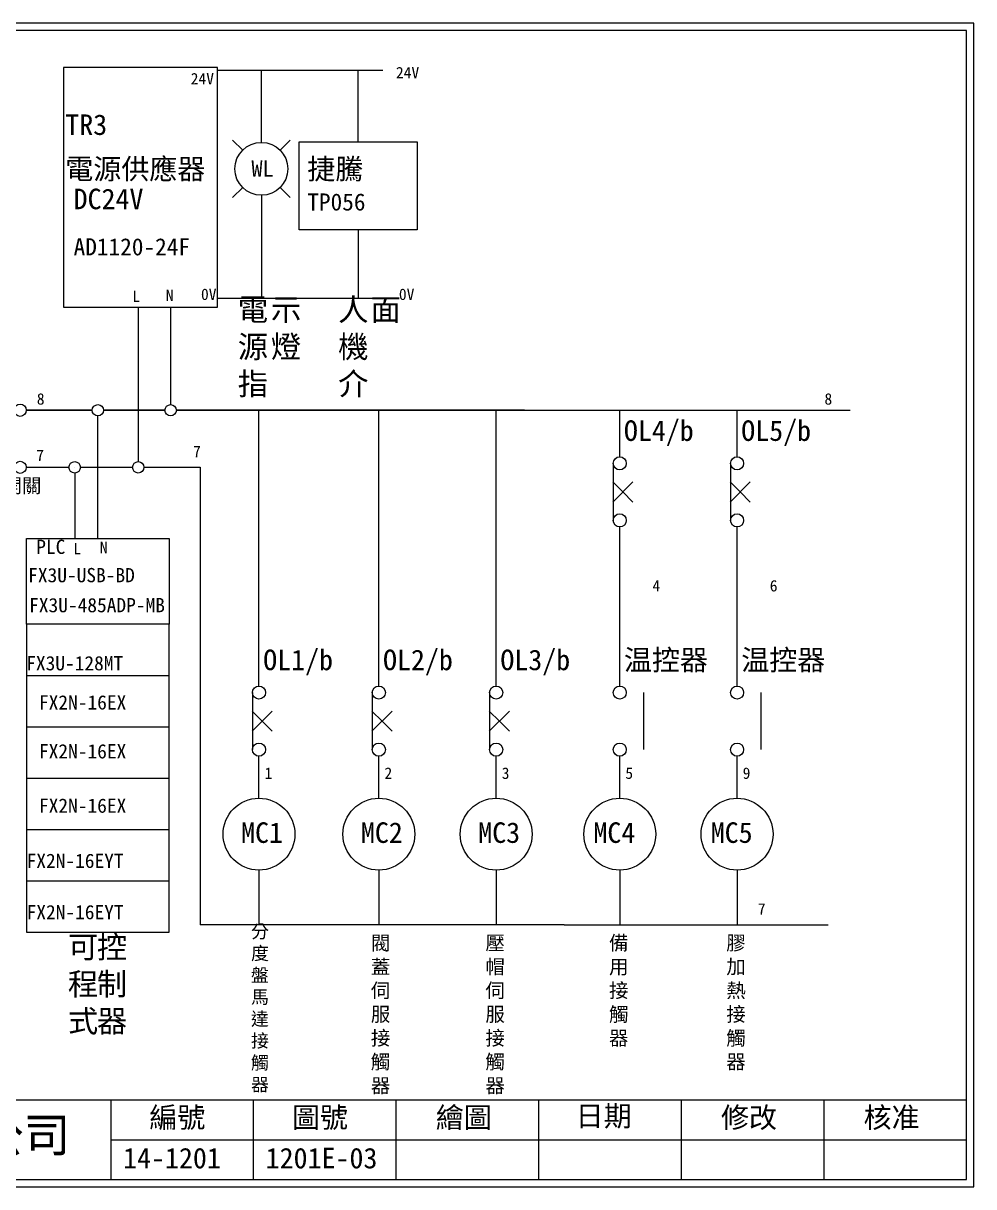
# Model space of a CAD drawing. Extents: x 10 to 297, y 3 to 207.
# Drawn here: x 130.4 to 297, y 3 to 207 of the extents above; entities that cross this region are included whole.
import ezdxf
from ezdxf.enums import TextEntityAlignment as Align

# ---------------------------------------------------------------- set-up
doc = ezdxf.new("R2010")
doc.units = 0
doc.layers.get('0').update_dxf_attribs({"linetype": 'CONTINUOUS'})
for name, color, linetype in [('7', 7, 'CONTINUOUS'), ('圖框層', 7, 'CONTINUOUS'), ('標尺寸層', 3, 'CONTINUOUS')]:
    doc.layers.add(name, color=color, linetype=linetype)
doc.styles.add('CNS', font='romanc.shx', dxfattribs={"bigfont": 'chineset.shx'})
doc.styles.add('STSL', font='kaiu.ttf')

msp = doc.modelspace()

# ---------------------------------------------------------------- linework, layer by layer
for p, q in [((164.42, 199.2), (137.42, 199.2)), ((137.42, 199.2), (137.42, 157.2)), ((164.42, 157.2), (164.42, 199.2)), ((193.39, 198.67), (164.42, 198.67)), ((172.11, 189.99), (172.11, 198.67)), ((172.11, 186.09), (172.11, 189.99)), ((168.83, 184.73), (167.06, 186.5)), ((175.39, 184.73), (177.16, 186.5)), ((168.83, 178.17), (167.06, 176.4)), ((175.39, 178.17), (177.16, 176.4)), ((172.11, 176.81), (172.11, 172.86)), ((172.11, 172.86), (172.11, 158.72)), ((137.42, 157.2), (160.42, 157.2)), ((150.53, 157.2), (150.53, 130.12)), ((156.2, 157.2), (156.2, 140.12)), ((160.42, 157.2), (164.42, 157.2)), ((193.39, 158.72), (164.42, 158.72)), ((130.9, 139.12), (142.45, 139.12)), ((142.45, 139.12), (130.9, 139.12)), ((155.2, 139.12), (144.45, 139.12)), ((144.45, 139.12), (155.2, 139.12)), ((218.22, 139.12), (157.2, 139.12)), ((157.2, 139.12), (227.3, 139.12)), ((171.69, 90.78), (171.69, 139.12)), ((192.7, 90.78), (192.7, 139.12)), ((213.27, 90.78), (213.27, 139.12)), ((234.94, 130.97), (234.94, 139.12)), ((255.51, 130.97), (255.51, 139.12)), ((143.45, 116.64), (143.45, 138.12)), ((130.9, 129.12), (138.38, 129.12)), ((140.38, 129.12), (149.53, 129.12)), ((151.53, 129.12), (161.4, 129.12)), ((233.79, 129.82), (233.79, 119.82)), ((254.35, 129.82), (254.35, 119.82)), ((233.73, 123.03), (237.26, 126.56)), ((235.49, 124.8), (233.73, 126.56)), ((254.29, 123.03), (257.83, 126.56)), ((256.06, 124.8), (254.29, 126.56)), ((235.49, 124.8), (237.26, 123.03)), ((256.06, 124.8), (257.83, 123.03)), ((234.94, 90.78), (234.94, 118.67)), ((255.51, 90.78), (255.51, 118.67)), ((130.95, 116.64), (155.95, 116.64)), ((130.95, 101.64), (130.95, 116.64)), ((155.95, 116.64), (155.95, 101.64)), ((155.95, 101.64), (130.95, 101.64)), ((130.95, 101.64), (130.95, 92.64)), ((155.95, 92.64), (155.95, 101.64)), ((130.95, 92.64), (155.95, 92.64)), ((130.95, 92.64), (130.95, 83.64)), ((155.95, 83.64), (155.95, 92.64)), ((170.54, 89.63), (170.54, 79.63)), ((191.55, 89.63), (191.55, 79.63)), ((212.12, 89.63), (212.12, 79.63)), ((239.08, 89.63), (239.08, 79.63)), ((259.65, 89.63), (259.65, 79.63)), ((170.48, 82.84), (174.01, 86.38)), ((172.25, 84.61), (170.48, 86.38)), ((191.49, 82.84), (195.03, 86.38)), ((193.26, 84.61), (191.49, 86.38)), ((212.06, 82.84), (215.59, 86.38)), ((213.83, 84.61), (212.06, 86.38)), ((130.95, 83.64), (155.95, 83.64)), ((130.95, 83.64), (130.95, 74.64)), ((155.95, 74.64), (155.95, 83.64)), ((172.25, 84.61), (174.01, 82.84)), ((193.26, 84.61), (195.03, 82.84)), ((213.83, 84.61), (215.59, 82.84)), ((171.69, 71.11), (171.69, 78.48)), ((192.7, 71.11), (192.7, 78.48)), ((213.27, 71.11), (213.27, 78.48)), ((234.94, 71.11), (234.94, 78.48)), ((255.51, 71.11), (255.51, 78.48)), ((130.95, 74.64), (155.95, 74.64)), ((130.95, 74.64), (130.95, 65.64)), ((155.95, 65.64), (155.95, 74.64)), ((130.95, 65.64), (155.95, 65.64)), ((130.95, 65.64), (130.95, 56.64)), ((155.95, 56.64), (155.95, 65.64)), ((171.69, 58.51), (171.69, 48.91)), ((192.7, 58.51), (192.7, 48.91)), ((213.27, 58.51), (213.27, 48.91)), ((234.94, 58.51), (234.94, 48.91)), ((255.51, 58.51), (255.51, 48.91)), ((130.95, 56.64), (155.95, 56.64)), ((130.95, 56.64), (155.95, 56.64)), ((130.95, 56.64), (130.95, 47.64)), ((155.95, 47.64), (155.95, 56.64)), ((130.95, 47.64), (155.95, 47.64))]:
    msp.add_line(p, q)
for centre, radius in [((172.11, 181.45), 4.64), ((156.2, 139.12), 1), ((150.53, 129.12), 1), ((171.69, 64.81), 6.3), ((192.7, 64.81), 6.3), ((213.27, 64.81), 6.3), ((234.94, 64.81), 6.3), ((255.51, 64.81), 6.3)]:
    msp.add_circle(centre, radius)
at = {"layer": '7'}
for centre in [(129.83, 139.12), (129.83, 129.12)]:
    msp.add_circle(centre, 1.07, dxfattribs=at)
at = {"layer": '圖框層', "color": 7}
for p, q in [((297, 206.97), (10, 206.97)), ((297, 3), (297, 206.97)), ((295.75, 205.72), (11.25, 205.72)), ((295.75, 4.25), (295.75, 205.72)), ((11.25, 18.25), (295.75, 18.25)), ((145.75, 4.25), (145.75, 18.25)), ((170.75, 4.25), (170.75, 18.25)), ((195.75, 4.25), (195.75, 18.25)), ((220.75, 4.25), (220.75, 18.25)), ((245.75, 4.25), (245.75, 18.25)), ((270.75, 4.25), (270.75, 18.25)), ((145.75, 11.25), (295.75, 11.25)), ((11.25, 4.25), (295.75, 4.25)), ((10, 3), (297, 3))]:
    msp.add_line(p, q, dxfattribs=at)
at = {"layer": '標尺寸層', "color": 7}
for p, q in [((189.09, 186.2), (189.09, 198.67)), ((189.09, 170.76), (189.09, 158.72)), ((227.3, 139.12), (255.51, 139.12)), ((255.51, 139.12), (275.31, 139.12)), ((139.38, 129.15), (139.38, 129.12)), ((161.4, 129.12), (161.4, 48.91)), ((139.38, 128.12), (139.38, 116.64)), ((225.17, 48.91), (161.4, 48.91)), ((225.17, 48.91), (255.51, 48.91)), ((255.51, 48.91), (271.46, 48.91))]:
    msp.add_line(p, q, dxfattribs=at)
msp.add_lwpolyline([(178.74, 186.2), (199.44, 186.2), (199.44, 170.76), (178.74, 170.76)], close=True, dxfattribs=at)
for centre, radius in [((143.45, 139.12), 1), ((234.94, 129.82), 1.15), ((255.51, 129.82), 1.15), ((139.38, 129.12), 1), ((234.94, 119.82), 1.15), ((255.51, 119.82), 1.15), ((171.69, 89.63), 1.15), ((192.7, 89.63), 1.15), ((213.27, 89.63), 1.15), ((234.94, 89.63), 1.15), ((255.51, 89.63), 1.15), ((171.69, 79.63), 1.15), ((192.7, 79.63), 1.15), ((213.27, 79.63), 1.15), ((234.94, 79.63), 1.15), ((255.51, 79.63), 1.15)]:
    msp.add_circle(centre, radius, dxfattribs=at)

# ---------------------------------------------------------------- texts
at = {"color": 7}
msp.add_text('WL', height=2.856, dxfattribs=at).set_placement((172.31, 181.5), align=Align.MIDDLE_CENTER)
at = {"layer": '圖框層', "color": 4, "style": 'STSL'}
for s, height, p in [('24V', 2, (159.72, 196.26)), ('24V', 2, (195.7, 197.32)), ('TR3', 3.6, (137.73, 187.39)), ('電源供應器', 3.6, (137.73, 179.63)), ('捷騰', 3.6, (180.16, 179.63)), ('DC24V', 3.6, (139.19, 174.37)), ('TP056', 3, (180.16, 174.14)), ('AD1120-24F', 3, (139.19, 166.28)), ('L', 2, (149.48, 158.11)), ('N', 2, (155.35, 158.26)), ('0V', 2, (161.52, 158.46)), ('0V', 2, (196.22, 158.46)), ('8', 2, (132.74, 140.11)), ('8', 2, (270.83, 140.11)), ('OL4/b', 3.6, (235.67, 133.75)), ('OL5/b', 3.6, (256.24, 133.75)), ('7', 2, (160.13, 130.9)), ('7', 2, (132.64, 130.22)), ('PLC', 2.5, (132.64, 113.94)), ('L', 2, (139.15, 113.88)), ('N', 2, (143.79, 114.06)), ('FX3U-USB-BD', 2.5, (131.22, 108.97)), ('4', 2, (240.68, 107.36)), ('6', 2, (261.24, 107.36)), ('FX3U-485ADP-MB', 2.5, (131.39, 103.71)), ('FX3U-128MT', 2.5, (130.88, 93.53)), ('OL1/b', 3.6, (172.43, 93.56)), ('OL2/b', 3.6, (193.44, 93.56)), ('OL3/b', 3.6, (214.01, 93.56)), ('温控器', 3.6, (235.67, 93.56)), ('温控器', 3.6, (256.24, 93.56)), ('FX2N-16EX', 2.5, (133.12, 86.66)), ('FX2N-16EX', 2.5, (133.12, 78.09)), ('1', 2, (172.67, 74.5)), ('2', 2, (193.69, 74.5)), ('3', 2, (214.25, 74.5)), ('5', 2, (235.92, 74.5)), ('9', 2, (256.49, 74.5)), ('FX2N-16EX', 2.5, (133.12, 68.56)), ('MC1', 3.6, (168.55, 63.28)), ('MC2', 3.6, (189.56, 63.28)), ('MC3', 3.6, (210.13, 63.28)), ('MC4', 3.6, (230.32, 63.28)), ('MC5', 3.6, (250.89, 63.28)), ('FX2N-16EYT', 2.5, (130.95, 58.89)), ('FX2N-16EYT', 2.5, (130.95, 49.89)), ('7', 2, (259.15, 50.69)), ('編號', 3.6, (152.47, 13.34)), ('圖號', 3.6, (177.47, 13.34)), ('繪圖', 3.6, (202.69, 13.34)), ('日期', 3.6, (227.22, 13.59)), ('修改', 3.6, (252.69, 13.34)), ('核准', 3.6, (277.69, 13.34)), ('泓陞自動化科技有限公司', 6, (48.6, 9.08)), ('14-1201', 3.6, (147.86, 6.22)), ('1201E-03', 3.6, (172.86, 6.22))]:
    msp.add_text(s, height=height, dxfattribs=at).set_placement(p)
at = {"layer": '標尺寸層', "color": 7, "attachment_point": 1, "style": 'CNS'}
for s, insert, char_height, width in [('{\\fDFKai-SB|b0|i0|c136|p65;人機介}', (185.57, 158.72), 3.9, 4.1392), ('{\\fDFKai-SB|b0|i0|c136|p65;電\\P源指}', (167.97, 158.72), 3.9, 4.1392), ('{\\fDFKai-SB|b0|i0|c136|p65;示燈}', (173.77, 158.72), 3.9, 4.1392), ('{\\fDFKai-SB|b0|i0|c136|p65;面}', (191.24, 158.72), 3.9, 4.1392), ('{\\fDFKai-SB|b0|i0|c136|p65;電源開關}', (119.91, 127.16), 2.5, 14.0847), ('{\\fDFKai-SB|b0|i0|c136|p65;分\\P度\\P盤\\P馬達接觸器}', (170.29, 48.91), 2.3, 5.4243), ('{\\fDFKai-SB|b0|i0|c136|p65;可程式}', (138.18, 46.99), 3.9, 5.4243), ('{\\fDFKai-SB|b0|i0|c136|p65;控制器}', (143.27, 46.99), 3.9, 5.4243), ('{\\fDFKai-SB|b0|i0|c136|p65;閥蓋伺服接觸器}', (191.3, 46.99), 2.5, 5.4243), ('{\\fDFKai-SB|b0|i0|c136|p65;壓帽伺服接觸器}', (211.39, 46.99), 2.5, 5.4243), ('{\\fDFKai-SB|b0|i0|c136|p65;備用接觸器}', (233.06, 46.99), 2.5, 5.4243), ('{\\fDFKai-SB|b0|i0|c136|p65;膠加熱接觸器}', (253.62, 46.99), 2.5, 5.4243)]:
    msp.add_mtext(s, dxfattribs=dict(at, insert=insert, char_height=char_height, width=width))

doc.saveas('drawing.dxf')
